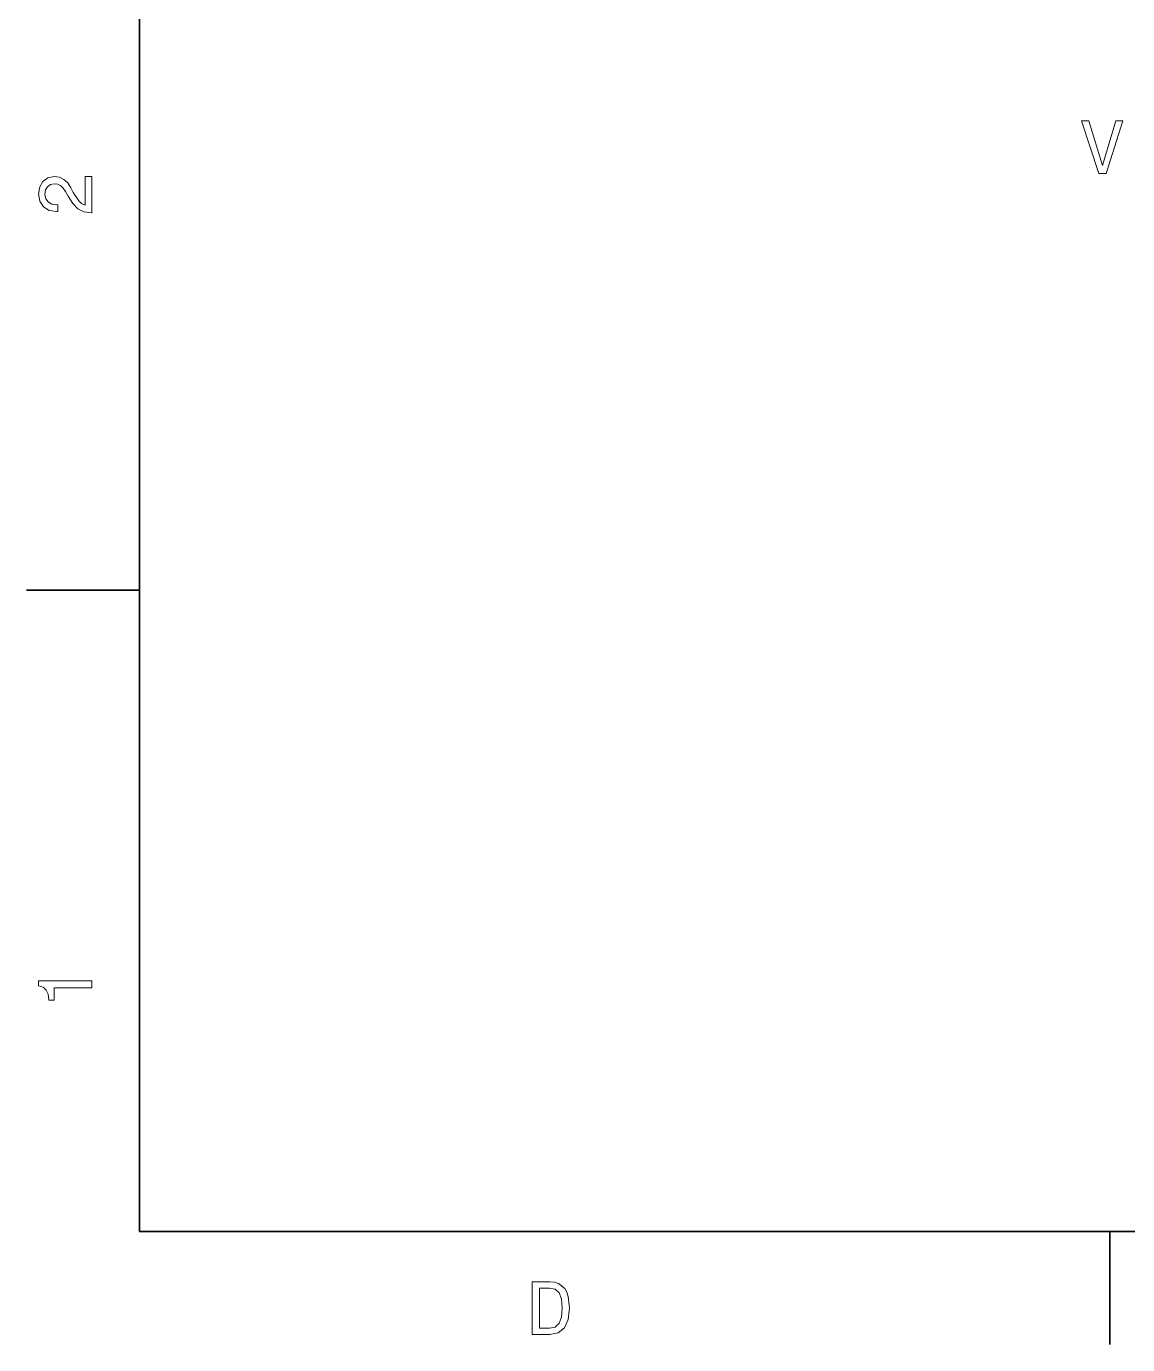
# Model space of a CAD drawing. Extents: x 0 to 297, y 0 to 210.
# Drawn here: x 2.5 to 75.5, y 2.5 to 89.9 of the extents above; entities that cross this region are included whole.
import ezdxf

# ---------------------------------------------------------------- set-up
doc = ezdxf.new("R2010")
doc.units = 0

msp = doc.modelspace()

# ---------------------------------------------------------------- linework, layer by layer
at = {"color": 7, "lineweight": 35}
for p, q in [((10, 200), (10, 10)), ((10, 10), (287, 10))]:
    msp.add_line(p, q, dxfattribs=at)
at = {"color": 7, "lineweight": 35, "ltscale": 0.1875}
for p, q in [((10, 52.5), (2.5, 52.5)), ((74.300003, 10), (74.300003, 2.5))]:
    msp.add_line(p, q, dxfattribs=at)
at = {"color": 7, "lineweight": 13}
for points in [[(74.691078, 83.628853), (73.81356, 80.648308), (72.91082, 83.628853), (72.431717, 83.628853), (73.561401, 80.12381), (74.06572, 80.12381), (75.170189, 83.628853)], [(6.833213, 77.519447), (6.833213, 79.925072), (6.399496, 79.925072), (6.399496, 78.023773), (6.162464, 78.129684), (5.965778, 78.311241), (5.607709, 78.871033), (5.456412, 79.168587), (5.239553, 79.501442), (4.987392, 79.738472), (4.689842, 79.874641), (4.351945, 79.925072), (3.928314, 79.839333), (3.595461, 79.602303), (3.383646, 79.239189), (3.307997, 78.770172), (3.393732, 78.286018), (3.630764, 77.91787), (4.009006, 77.680832), (4.508286, 77.600143), (4.578891, 77.600143), (4.578891, 78.059074), (4.538545, 78.059074), (4.195605, 78.104462), (3.943444, 78.240631), (3.782061, 78.457489), (3.726585, 78.744957), (3.777017, 79.03746), (3.903098, 79.254318), (4.099784, 79.395531), (4.346902, 79.445961), (4.578891, 79.41066), (4.775577, 79.314842), (4.947046, 79.153458), (5.098343, 78.931557), (5.259727, 78.634003), (5.572406, 78.139771), (5.90526, 77.791786), (6.308718, 77.585014), (6.818084, 77.519447)], [(6.833213, 26.159222), (6.833213, 26.618156), (3.307997, 26.618156), (3.307997, 26.275217), (3.615634, 26.184439), (3.822406, 26.002882), (3.943444, 25.725506), (3.98379, 25.34222), (4.341859, 25.34222), (4.341859, 26.159222)], [(37.194958, 6.666787), (36.029972, 6.666787), (36.029972, 3.166787), (37.194958, 3.166787), (37.744667, 3.277738), (38.153168, 3.615634), (38.405331, 4.165346), (38.496109, 4.916787), (38.415417, 5.683357), (38.314552, 5.985951), (38.173344, 6.228026), (37.764839, 6.555836), (37.497551, 6.636527)], [(37.159653, 6.248199), (37.542938, 6.17255), (37.805187, 5.940562), (37.961525, 5.527017), (38.011959, 4.916787), (37.956482, 4.326729), (37.800144, 3.913184), (37.532852, 3.666066), (37.159653, 3.585375), (36.498989, 3.585375), (36.498989, 6.248199)]]:
    msp.add_lwpolyline(points, close=True, dxfattribs=at)

doc.saveas('drawing.dxf')
